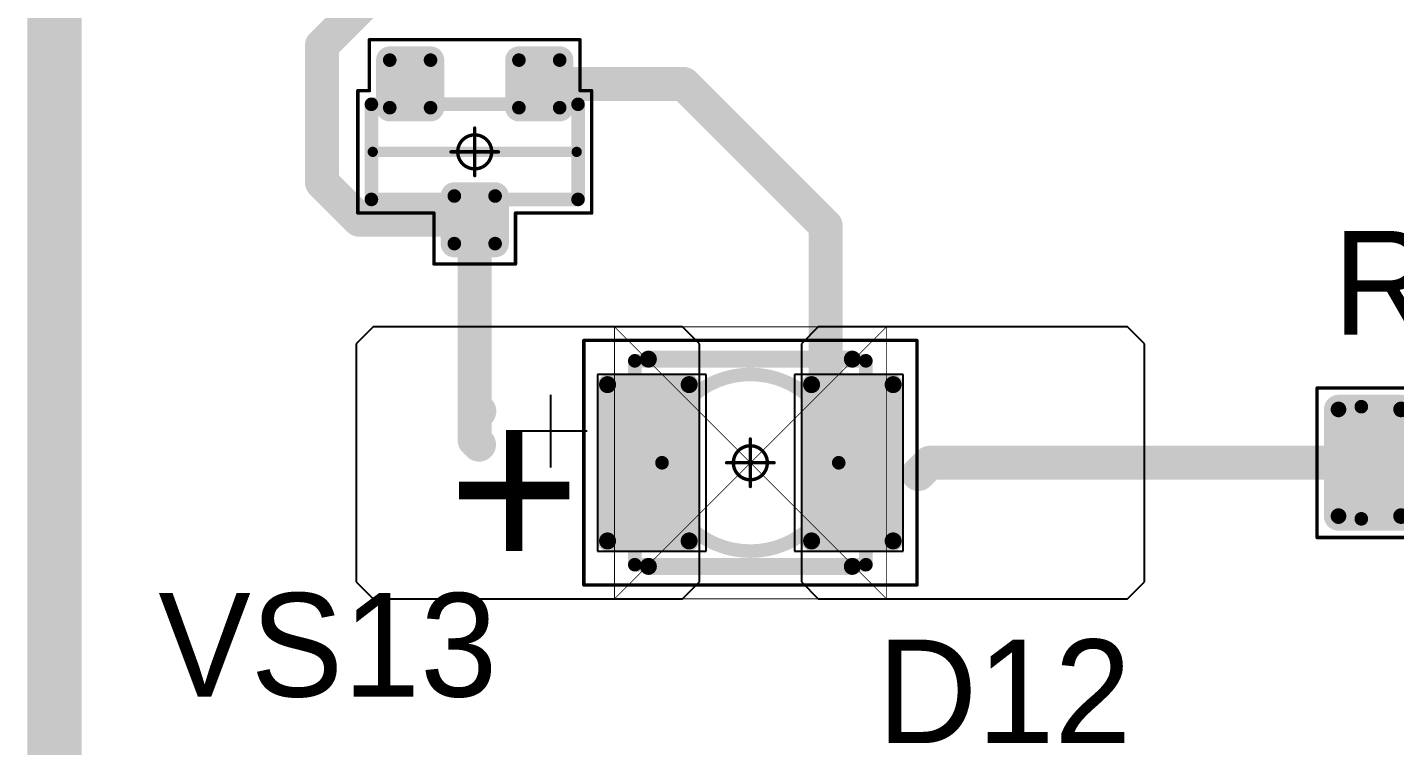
# Model space of a CAD drawing. Header units: millimetres. Extents: x 0 to 1769, y 431 to 1001.
# Drawn here: x 1304.41 to 1324.52, y 484.87 to 495.44 of the extents above; entities that cross this region are included whole.
import ezdxf

# ---------------------------------------------------------------- set-up
doc = ezdxf.new("R2010")
doc.units = ezdxf.units.MM
for name, color, linetype in [('Mechanical13', 56, 'Continuous'), ('Mechanical15', 56, 'Continuous'), ('Mechanical9', 56, 'Continuous'), ('TopLayer', 1, 'Continuous'), ('TopOverlay', 2, 'Continuous'), ('TopPaste', 8, 'Continuous'), ('TopSolder', 216, 'Continuous')]:
    doc.layers.add(name, color=color, linetype=linetype)

# ---------------------------------------------------------------- blocks, each defined once
blk = doc.blocks.new('SOT23_127')
at = {"layer": 'Mechanical13', "const_width": 0.2}
for points in [[(-0.7, -1.52), (-0.7, 1.52)], [(0.7, 1.52), (-0.7, 1.52)], [(0.7, -1.52), (0.7, 1.52)], [(0.7, -1.52), (-0.7, -1.52)]]:
    blk.add_lwpolyline(points, dxfattribs=at)
at = {"layer": 'Mechanical13', "const_width": 0.1}
for points in [[(-0.75, 1.52, 1), (-0.65, 1.52, 1)], [(-0.75, 1.52, 1), (-0.65, 1.52, 1)], [(0.65, 1.52, 1), (0.75, 1.52, 1)], [(0.65, 1.52, 1), (0.75, 1.52, 1)], [(-0.75, -1.52, 1), (-0.65, -1.52, 1)], [(-0.75, -1.52, 1), (-0.65, -1.52, 1)], [(0.65, -1.52, 1), (0.75, -1.52, 1)], [(0.65, -1.52, 1), (0.75, -1.52, 1)]]:
    blk.add_lwpolyline(points, format="xyb", close=True, dxfattribs=at)
at = {"layer": 'Mechanical15', "const_width": 0.05}
for points in [[(0.9, 1.72), (-0.9, 1.72)], [(-0.9, 1.55), (-0.9, 1.72)], [(0.9, 0.6), (0.9, 1.72)], [(-0.9, 1.55), (-1.65, 1.55)], [(-1.65, -1.55), (-1.65, 1.55)], [(1.65, 0.6), (0.9, 0.6)], [(1.65, -0.6), (1.65, 0.6)], [(0, -0.35), (0, 0.35)], [(0.35, 0), (-0.35, 0)], [(0.9, -1.72), (0.9, -0.6)], [(1.65, -0.6), (0.9, -0.6)], [(-0.9, -1.55), (-1.65, -1.55)], [(-0.9, -1.72), (-0.9, -1.55)], [(0.9, -1.72), (-0.9, -1.72)]]:
    blk.add_lwpolyline(points, dxfattribs=at)
at = {"layer": 'Mechanical15'}
for points, const_width in [([(-0.913, 1.72, 1), (-0.888, 1.72, 1)], 0.025), ([(-0.913, 1.72, 1), (-0.888, 1.72, 1)], 0.025), ([(0.888, 1.72, 1), (0.913, 1.72, 1)], 0.025), ([(0.888, 1.72, 1), (0.913, 1.72, 1)], 0.025), ([(-1.662, 1.55, 1), (-1.637, 1.55, 1)], 0.025), ([(-1.662, 1.55, 1), (-1.637, 1.55, 1)], 0.025), ([(-0.913, 1.55, 1), (-0.888, 1.55, 1)], 0.025), ([(-0.913, 1.55, 1), (-0.888, 1.55, 1)], 0.025), ([(0.888, 0.6, 1), (0.913, 0.6, 1)], 0.025), ([(0.888, 0.6, 1), (0.913, 0.6, 1)], 0.025), ([(1.637, 0.6, 1), (1.662, 0.6, 1)], 0.025), ([(1.637, 0.6, 1), (1.662, 0.6, 1)], 0.025), ([(0.25, 0, 1), (-0.25, 0, 1)], 0.05), ([(-0.012, 0.35, 1), (0.012, 0.35, 1)], 0.025), ([(-0.362, 0, 1), (-0.337, 0, 1)], 0.025), ([(-0.262, 0, 1), (-0.238, 0, 1)], 0.025), ([(0.238, 0, 1), (0.262, 0, 1)], 0.025), ([(0.337, 0, 1), (0.362, 0, 1)], 0.025), ([(-0.012, -0.35, 1), (0.012, -0.35, 1)], 0.025), ([(0.888, -0.6, 1), (0.913, -0.6, 1)], 0.025), ([(0.888, -0.6, 1), (0.913, -0.6, 1)], 0.025), ([(1.637, -0.6, 1), (1.662, -0.6, 1)], 0.025), ([(1.637, -0.6, 1), (1.662, -0.6, 1)], 0.025), ([(-1.662, -1.55, 1), (-1.637, -1.55, 1)], 0.025), ([(-1.662, -1.55, 1), (-1.637, -1.55, 1)], 0.025), ([(-0.913, -1.55, 1), (-0.888, -1.55, 1)], 0.025), ([(-0.913, -1.55, 1), (-0.888, -1.55, 1)], 0.025), ([(-0.913, -1.72, 1), (-0.888, -1.72, 1)], 0.025), ([(-0.913, -1.72, 1), (-0.888, -1.72, 1)], 0.025), ([(0.888, -1.72, 1), (0.913, -1.72, 1)], 0.025), ([(0.888, -1.72, 1), (0.913, -1.72, 1)], 0.025)]:
    blk.add_lwpolyline(points, format="xyb", close=True, dxfattribs=dict(at, const_width=const_width))
at = {"layer": 'TopLayer', "const_width": 0.1}
for points in [[(-1.4, 1.25, 1), (-1.3, 1.25, 1)], [(-0.7, 1.25, 1), (-0.6, 1.25, 1)], [(-1.4, 0.65, 1), (-1.3, 0.65, 1)], [(-0.7, 0.65, 1), (-0.6, 0.65, 1)], [(0.6, 0.3, 1), (0.7, 0.3, 1)], [(1.3, 0.3, 1), (1.4, 0.3, 1)], [(0.6, -0.3, 1), (0.7, -0.3, 1)], [(1.3, -0.3, 1), (1.4, -0.3, 1)], [(-1.4, -0.65, 1), (-1.3, -0.65, 1)], [(-0.7, -0.65, 1), (-0.6, -0.65, 1)], [(-1.4, -1.25, 1), (-1.3, -1.25, 1)], [(-0.7, -1.25, 1), (-0.6, -1.25, 1)]]:
    blk.add_lwpolyline(points, format="xyb", close=True, dxfattribs=at)
at = {"layer": 'TopLayer'}
for points in [[(-1.45, 1.25), (-1.45, 0.65), (-0.55, 1.25), (-0.55, 0.65)], [(-1.35, 1.35), (-1.35, 0.55), (-0.65, 1.35), (-0.65, 0.55)], [(0.55, 0.3), (0.55, -0.3), (1.45, 0.3), (1.45, -0.3)], [(0.65, 0.4), (0.65, -0.4), (1.35, 0.4), (1.35, -0.4)], [(-1.35, -0.55), (-1.35, -1.35), (-0.65, -0.55), (-0.65, -1.35)], [(-1.45, -0.65), (-1.45, -1.25), (-0.55, -0.65), (-0.55, -1.25)]]:
    blk.add_solid(points, dxfattribs=at)
at = {"layer": 'TopOverlay', "const_width": 0.15}
blk.add_lwpolyline([(0, -1.5), (0, 1.5)], dxfattribs=at)
at = {"layer": 'TopOverlay', "const_width": 0.075}
for points in [[(-0.038, 1.5, 1), (0.038, 1.5, 1)], [(-0.038, -1.5, 1), (0.038, -1.5, 1)]]:
    blk.add_lwpolyline(points, format="xyb", close=True, dxfattribs=at)
at = {"layer": 'TopPaste', "const_width": 0.075}
for points in [[(-1.387, 1.25, 1), (-1.313, 1.25, 1)], [(-0.687, 1.25, 1), (-0.613, 1.25, 1)], [(-1.387, 0.65, 1), (-1.313, 0.65, 1)], [(-0.687, 0.65, 1), (-0.613, 0.65, 1)], [(0.613, 0.3, 1), (0.687, 0.3, 1)], [(1.313, 0.3, 1), (1.387, 0.3, 1)], [(0.613, -0.3, 1), (0.687, -0.3, 1)], [(1.313, -0.3, 1), (1.387, -0.3, 1)], [(-1.387, -0.65, 1), (-1.313, -0.65, 1)], [(-0.687, -0.65, 1), (-0.613, -0.65, 1)], [(-1.387, -1.25, 1), (-1.313, -1.25, 1)], [(-0.687, -1.25, 1), (-0.613, -1.25, 1)]]:
    blk.add_lwpolyline(points, format="xyb", close=True, dxfattribs=at)
at = {"layer": 'TopPaste'}
for points in [[(-1.425, 1.25), (-1.425, 0.65), (-0.575, 1.25), (-0.575, 0.65)], [(-1.35, 1.325), (-1.35, 0.575), (-0.65, 1.325), (-0.65, 0.575)], [(0.575, 0.3), (0.575, -0.3), (1.425, 0.3), (1.425, -0.3)], [(0.65, 0.375), (0.65, -0.375), (1.35, 0.375), (1.35, -0.375)], [(-1.35, -0.575), (-1.35, -1.325), (-0.65, -0.575), (-0.65, -1.325)], [(-1.425, -0.65), (-1.425, -1.25), (-0.575, -0.65), (-0.575, -1.25)]]:
    blk.add_solid(points, dxfattribs=at)
at = {"layer": 'TopSolder', "const_width": 0.202}
for points in [[(-1.451, 1.25, 1), (-1.249, 1.25, 1)], [(-0.751, 1.25, 1), (-0.549, 1.25, 1)], [(-1.451, 0.65, 1), (-1.249, 0.65, 1)], [(-0.751, 0.65, 1), (-0.549, 0.65, 1)], [(0.549, 0.3, 1), (0.751, 0.3, 1)], [(1.249, 0.3, 1), (1.451, 0.3, 1)], [(0.549, -0.3, 1), (0.751, -0.3, 1)], [(1.249, -0.3, 1), (1.451, -0.3, 1)], [(-1.451, -0.65, 1), (-1.249, -0.65, 1)], [(-0.751, -0.65, 1), (-0.549, -0.65, 1)], [(-1.451, -1.25, 1), (-1.249, -1.25, 1)], [(-0.751, -1.25, 1), (-0.549, -1.25, 1)]]:
    blk.add_lwpolyline(points, format="xyb", close=True, dxfattribs=at)
at = {"layer": 'TopSolder'}
for points in [[(-1.35, 1.452), (-1.35, 0.448), (-0.65, 1.452), (-0.65, 0.448)], [(-1.552, 1.25), (-1.552, 0.65), (-0.448, 1.25), (-0.448, 0.65)], [(0.65, 0.502), (0.65, -0.502), (1.35, 0.502), (1.35, -0.502)], [(0.448, 0.3), (0.448, -0.3), (1.552, 0.3), (1.552, -0.3)], [(-1.35, -0.448), (-1.35, -1.452), (-0.65, -0.448), (-0.65, -1.452)], [(-1.552, -0.65), (-1.552, -1.25), (-0.448, -0.65), (-0.448, -1.25)]]:
    blk.add_solid(points, dxfattribs=at)
blk = doc.blocks.new('RC1206S_185')
at = {"layer": 'Mechanical13', "const_width": 0.2}
for points in [[(1.625, 0.825), (-1.625, 0.825)], [(-1.625, 0.825), (-1.625, -0.825)], [(1.625, 0.825), (1.625, -0.825)], [(1.625, -0.825), (-1.625, -0.825)]]:
    blk.add_lwpolyline(points, dxfattribs=at)
at = {"layer": 'Mechanical13', "const_width": 0.1}
for points in [[(-1.675, 0.825, 1), (-1.575, 0.825, 1)], [(-1.675, 0.825, 1), (-1.575, 0.825, 1)], [(1.575, 0.825, 1), (1.675, 0.825, 1)], [(1.575, 0.825, 1), (1.675, 0.825, 1)], [(-1.675, -0.825, 1), (-1.575, -0.825, 1)], [(-1.675, -0.825, 1), (-1.575, -0.825, 1)], [(1.575, -0.825, 1), (1.675, -0.825, 1)], [(1.575, -0.825, 1), (1.675, -0.825, 1)]]:
    blk.add_lwpolyline(points, format="xyb", close=True, dxfattribs=at)
at = {"layer": 'Mechanical15', "const_width": 0.05}
for points in [[(2.275, 1.1), (-2.275, 1.1)], [(-2.275, 1.1), (-2.275, -1.1)], [(2.275, 1.1), (2.275, -1.1)], [(0, 0.35), (0, -0.35)], [(0.35, 0), (-0.35, 0)], [(2.275, -1.1), (-2.275, -1.1)]]:
    blk.add_lwpolyline(points, dxfattribs=at)
at = {"layer": 'Mechanical15'}
for points, const_width in [([(-2.287, 1.1, 1), (-2.262, 1.1, 1)], 0.025), ([(-2.287, 1.1, 1), (-2.262, 1.1, 1)], 0.025), ([(2.262, 1.1, 1), (2.287, 1.1, 1)], 0.025), ([(2.262, 1.1, 1), (2.287, 1.1, 1)], 0.025), ([(0.25, 0, 1), (-0.25, 0, 1)], 0.05), ([(-0.012, 0.35, 1), (0.012, 0.35, 1)], 0.025), ([(-0.362, 0, 1), (-0.337, 0, 1)], 0.025), ([(-0.262, 0, 1), (-0.238, 0, 1)], 0.025), ([(0.238, 0, 1), (0.262, 0, 1)], 0.025), ([(0.337, 0, 1), (0.362, 0, 1)], 0.025), ([(-0.012, -0.35, 1), (0.012, -0.35, 1)], 0.025), ([(-2.287, -1.1, 1), (-2.262, -1.1, 1)], 0.025), ([(-2.287, -1.1, 1), (-2.262, -1.1, 1)], 0.025), ([(2.262, -1.1, 1), (2.287, -1.1, 1)], 0.025), ([(2.262, -1.1, 1), (2.287, -1.1, 1)], 0.025)]:
    blk.add_lwpolyline(points, format="xyb", close=True, dxfattribs=dict(at, const_width=const_width))
at = {"layer": 'TopLayer', "const_width": 0.115}
for points in [[(-2.018, 0.785, 1), (-1.903, 0.785, 1)], [(-1.098, 0.785, 1), (-0.983, 0.785, 1)], [(0.983, 0.785, 1), (1.098, 0.785, 1)], [(1.903, 0.785, 1), (2.018, 0.785, 1)], [(-2.018, -0.785, 1), (-1.903, -0.785, 1)], [(-1.098, -0.785, 1), (-0.983, -0.785, 1)], [(0.983, -0.785, 1), (1.098, -0.785, 1)], [(1.903, -0.785, 1), (2.018, -0.785, 1)]]:
    blk.add_lwpolyline(points, format="xyb", close=True, dxfattribs=at)
at = {"layer": 'TopLayer'}
for points in [[(-1.96, -0.9), (-1.04, -0.9), (-1.96, 0.9), (-1.04, 0.9)], [(1.04, -0.9), (1.96, -0.9), (1.04, 0.9), (1.96, 0.9)], [(-2.075, -0.785), (-0.925, -0.785), (-2.075, 0.785), (-0.925, 0.785)], [(0.925, -0.785), (2.075, -0.785), (0.925, 0.785), (2.075, 0.785)]]:
    blk.add_solid(points, dxfattribs=at)
at = {"layer": 'TopOverlay', "const_width": 0.25}
for points in [[(0.5, 0.9), (-0.5, 0.9)], [(0.5, -0.9), (-0.5, -0.9)]]:
    blk.add_lwpolyline(points, dxfattribs=at)
at = {"layer": 'TopOverlay', "const_width": 0.125}
for points in [[(-0.562, 0.9, 1), (-0.437, 0.9, 1)], [(0.437, 0.9, 1), (0.562, 0.9, 1)], [(-0.562, -0.9, 1), (-0.437, -0.9, 1)], [(0.437, -0.9, 1), (0.562, -0.9, 1)]]:
    blk.add_lwpolyline(points, format="xyb", close=True, dxfattribs=at)
at = {"layer": 'TopPaste', "const_width": 0.09}
for points in [[(-2.005, 0.785, 1), (-1.915, 0.785, 1)], [(-1.085, 0.785, 1), (-0.995, 0.785, 1)], [(0.995, 0.785, 1), (1.085, 0.785, 1)], [(1.915, 0.785, 1), (2.005, 0.785, 1)], [(-2.005, -0.785, 1), (-1.915, -0.785, 1)], [(-1.085, -0.785, 1), (-0.995, -0.785, 1)], [(0.995, -0.785, 1), (1.085, -0.785, 1)], [(1.915, -0.785, 1), (2.005, -0.785, 1)]]:
    blk.add_lwpolyline(points, format="xyb", close=True, dxfattribs=at)
at = {"layer": 'TopPaste'}
for points in [[(-1.96, -0.875), (-1.04, -0.875), (-1.96, 0.875), (-1.04, 0.875)], [(1.04, -0.875), (1.96, -0.875), (1.04, 0.875), (1.96, 0.875)], [(-2.05, -0.785), (-0.95, -0.785), (-2.05, 0.785), (-0.95, 0.785)], [(0.95, -0.785), (2.05, -0.785), (0.95, 0.785), (2.05, 0.785)]]:
    blk.add_solid(points, dxfattribs=at)
at = {"layer": 'TopSolder', "const_width": 0.215}
for points in [[(-2.068, 0.785, 1), (-1.853, 0.785, 1)], [(-1.148, 0.785, 1), (-0.933, 0.785, 1)], [(0.933, 0.785, 1), (1.148, 0.785, 1)], [(1.853, 0.785, 1), (2.068, 0.785, 1)], [(-2.068, -0.785, 1), (-1.853, -0.785, 1)], [(-1.148, -0.785, 1), (-0.933, -0.785, 1)], [(0.933, -0.785, 1), (1.148, -0.785, 1)], [(1.853, -0.785, 1), (2.068, -0.785, 1)]]:
    blk.add_lwpolyline(points, format="xyb", close=True, dxfattribs=at)
at = {"layer": 'TopSolder'}
for points in [[(-1.96, -1), (-1.04, -1), (-1.96, 1), (-1.04, 1)], [(1.04, -1), (1.96, -1), (1.04, 1), (1.96, 1)], [(-2.175, -0.785), (-0.825, -0.785), (-2.175, 0.785), (-0.825, 0.785)], [(0.825, -0.785), (2.175, -0.785), (0.825, 0.785), (2.175, 0.785)]]:
    blk.add_solid(points, dxfattribs=at)
blk = doc.blocks.new('T66G_315')
at = {"layer": 'Mechanical13'}
for p, q in [((2.936, 0.071), (2.936, -1)), ((2.4, -0.464), (3.471, -0.464))]:
    blk.add_line(p, q, dxfattribs=at)
at = {"layer": 'Mechanical13', "const_width": 0.2}
for points in [[(-1.7, 1.5), (-1.7, -1.5)], [(1.7, 1.5), (-1.7, 1.5)], [(1.7, 1.5), (1.7, -1.5)], [(1.7, -1.5), (-1.7, -1.5)]]:
    blk.add_lwpolyline(points, dxfattribs=at)
at = {"layer": 'Mechanical13'}
for points, const_width in [([(-1.75, 1.5, 1), (-1.65, 1.5, 1)], 0.1), ([(-1.75, 1.5, 1), (-1.65, 1.5, 1)], 0.1), ([(1.65, 1.5, 1), (1.75, 1.5, 1)], 0.1), ([(1.65, 1.5, 1), (1.75, 1.5, 1)], 0.1), ([(1.3, 0, 1), (-1.3, 0, 1)], 0.2), ([(-1.35, 0, 1), (-1.25, 0, 1)], 0.1), ([(1.25, 0, 1), (1.35, 0, 1)], 0.1), ([(-1.75, -1.5, 1), (-1.65, -1.5, 1)], 0.1), ([(-1.75, -1.5, 1), (-1.65, -1.5, 1)], 0.1), ([(1.65, -1.5, 1), (1.75, -1.5, 1)], 0.1), ([(1.65, -1.5, 1), (1.75, -1.5, 1)], 0.1)]:
    blk.add_lwpolyline(points, format="xyb", close=True, dxfattribs=dict(at, const_width=const_width))
at = {"layer": 'Mechanical15', "const_width": 0.05}
for points in [[(2.45, 1.8), (-2.45, 1.8)], [(-2.45, 1.8), (-2.45, -1.8)], [(2.45, 1.8), (2.45, -1.8)], [(0, 0.35), (0, -0.35)], [(0.35, 0), (-0.35, 0)], [(2.45, -1.8), (-2.45, -1.8)]]:
    blk.add_lwpolyline(points, dxfattribs=at)
at = {"layer": 'Mechanical15'}
for points, const_width in [([(-2.462, 1.8, 1), (-2.438, 1.8, 1)], 0.025), ([(-2.462, 1.8, 1), (-2.438, 1.8, 1)], 0.025), ([(2.438, 1.8, 1), (2.462, 1.8, 1)], 0.025), ([(2.438, 1.8, 1), (2.462, 1.8, 1)], 0.025), ([(0.25, 0, 1), (-0.25, 0, 1)], 0.05), ([(-0.012, 0.35, 1), (0.012, 0.35, 1)], 0.025), ([(-0.362, 0, 1), (-0.337, 0, 1)], 0.025), ([(-0.262, 0, 1), (-0.238, 0, 1)], 0.025), ([(0.238, 0, 1), (0.262, 0, 1)], 0.025), ([(0.337, 0, 1), (0.362, 0, 1)], 0.025), ([(-0.012, -0.35, 1), (0.012, -0.35, 1)], 0.025), ([(-2.462, -1.8, 1), (-2.438, -1.8, 1)], 0.025), ([(-2.462, -1.8, 1), (-2.438, -1.8, 1)], 0.025), ([(2.438, -1.8, 1), (2.462, -1.8, 1)], 0.025), ([(2.438, -1.8, 1), (2.462, -1.8, 1)], 0.025)]:
    blk.add_lwpolyline(points, format="xyb", close=True, dxfattribs=dict(at, const_width=const_width))
at = {"layer": 'TopLayer'}
for p, q in [((-5.55, 2), (-5.8, 1.75)), ((-1, 2), (-5.55, 2)), ((-0.75, 1.75), (-1, 2)), ((1, 2), (0.75, 1.75)), ((5.55, 2), (1, 2)), ((5.8, 1.75), (5.55, 2)), ((-5.8, 1.75), (-5.8, -1.75)), ((-0.75, -1.75), (-0.75, 1.75)), ((0.75, 1.75), (0.75, -1.75)), ((5.8, -1.75), (5.8, 1.75)), ((-5.8, -1.75), (-5.55, -2)), ((-1, -2), (-0.75, -1.75)), ((0.75, -1.75), (1, -2)), ((5.55, -2), (5.8, -1.75)), ((-5.55, -2), (-1, -2)), ((1, -2), (5.55, -2))]:
    blk.add_line(p, q, dxfattribs=at)
at = {"layer": 'TopLayer', "const_width": 0.15}
for points in [[(-2.175, 1.15, 1), (-2.025, 1.15, 1)], [(-0.975, 1.15, 1), (-0.825, 1.15, 1)], [(0.825, 1.15, 1), (0.975, 1.15, 1)], [(2.025, 1.15, 1), (2.175, 1.15, 1)], [(-2.175, -1.15, 1), (-2.025, -1.15, 1)], [(-0.975, -1.15, 1), (-0.825, -1.15, 1)], [(0.825, -1.15, 1), (0.975, -1.15, 1)], [(2.025, -1.15, 1), (2.175, -1.15, 1)]]:
    blk.add_lwpolyline(points, format="xyb", close=True, dxfattribs=at)
at = {"layer": 'TopLayer'}
for points in [[(-0.9, 1.3), (-2.1, 1.3), (-0.9, -1.3), (-2.1, -1.3)], [(2.1, 1.3), (0.9, 1.3), (2.1, -1.3), (0.9, -1.3)], [(-0.75, 1.15), (-2.25, 1.15), (-0.75, -1.15), (-2.25, -1.15)], [(2.25, 1.15), (0.75, 1.15), (2.25, -1.15), (0.75, -1.15)]]:
    blk.add_solid(points, dxfattribs=at)
at = {"layer": 'TopOverlay', "const_width": 0.25}
for points in [[(1.5, 1.525), (-1.5, 1.525)], [(1.5, -1.525), (-1.5, -1.525)]]:
    blk.add_lwpolyline(points, dxfattribs=at)
at = {"layer": 'TopOverlay', "const_width": 0.125}
for points in [[(-1.562, 1.525, 1), (-1.438, 1.525, 1)], [(1.438, 1.525, 1), (1.562, 1.525, 1)], [(-1.562, -1.525, 1), (-1.438, -1.525, 1)], [(1.438, -1.525, 1), (1.562, -1.525, 1)]]:
    blk.add_lwpolyline(points, format="xyb", close=True, dxfattribs=at)
at = {"layer": 'TopPaste', "const_width": 0.125}
for points in [[(-2.163, 1.15, 1), (-2.038, 1.15, 1)], [(-0.963, 1.15, 1), (-0.838, 1.15, 1)], [(0.838, 1.15, 1), (0.963, 1.15, 1)], [(2.038, 1.15, 1), (2.163, 1.15, 1)], [(-2.163, -1.15, 1), (-2.038, -1.15, 1)], [(-0.963, -1.15, 1), (-0.838, -1.15, 1)], [(0.838, -1.15, 1), (0.963, -1.15, 1)], [(2.038, -1.15, 1), (2.163, -1.15, 1)]]:
    blk.add_lwpolyline(points, format="xyb", close=True, dxfattribs=at)
at = {"layer": 'TopPaste'}
for points in [[(-0.9, 1.275), (-2.1, 1.275), (-0.9, -1.275), (-2.1, -1.275)], [(2.1, 1.275), (0.9, 1.275), (2.1, -1.275), (0.9, -1.275)], [(-0.775, 1.15), (-2.225, 1.15), (-0.775, -1.15), (-2.225, -1.15)], [(2.225, 1.15), (0.775, 1.15), (2.225, -1.15), (0.775, -1.15)]]:
    blk.add_solid(points, dxfattribs=at)
at = {"layer": 'TopSolder'}
for p, q in [((-2.25, 1.3), (-2.25, -1.3)), ((-0.65, 1.3), (-2.25, 1.3)), ((-0.65, -1.3), (-0.65, 1.3)), ((0.65, 1.3), (0.65, -1.3)), ((2.25, 1.3), (0.65, 1.3)), ((2.25, -1.3), (2.25, 1.3)), ((-2.25, -1.3), (-0.65, -1.3)), ((0.65, -1.3), (2.25, -1.3))]:
    blk.add_line(p, q, dxfattribs=at)
at = {"layer": 'TopOverlay'}
blk.add_text('+', height=2.5, dxfattribs=at).set_placement((2.5, -0.8))

msp = doc.modelspace()

# ---------------------------------------------------------------- linework, layer by layer
at = {"layer": 'Mechanical9'}
for points, const_width in [([(1313.044, 487.028), (1313.044, 491.028)], 0.0127), ([(1313.044, 491.028), (1317.044, 491.028)], 0.0127), ([(1313.044, 491.028), (1317.044, 487.028)], 0.01), ([(1313.044, 487.028), (1317.044, 491.028)], 0.01), ([(1317.044, 487.028), (1317.044, 491.028)], 0.0127), ([(1313.044, 487.028), (1317.044, 487.028)], 0.0127)]:
    msp.add_lwpolyline(points, dxfattribs=dict(at, const_width=const_width))
for points, const_width in [([(1313.041, 491.028, 1), (1313.047, 491.028, 1)], 0.00635), ([(1313.041, 491.028, 1), (1313.047, 491.028, 1)], 0.00635), ([(1313.041, 491.028, 1), (1313.046, 491.028, 1)], 0.005), ([(1317.041, 491.028, 1), (1317.047, 491.028, 1)], 0.00635), ([(1317.041, 491.028, 1), (1317.047, 491.028, 1)], 0.00635), ([(1317.041, 491.028, 1), (1317.046, 491.028, 1)], 0.005), ([(1313.041, 487.028, 1), (1313.047, 487.028, 1)], 0.00635), ([(1313.041, 487.028, 1), (1313.047, 487.028, 1)], 0.00635), ([(1313.041, 487.028, 1), (1313.046, 487.028, 1)], 0.005), ([(1317.041, 487.028, 1), (1317.047, 487.028, 1)], 0.00635), ([(1317.041, 487.028, 1), (1317.047, 487.028, 1)], 0.00635), ([(1317.041, 487.028, 1), (1317.046, 487.028, 1)], 0.005)]:
    msp.add_lwpolyline(points, format="xyb", close=True, dxfattribs=dict(at, const_width=const_width))
at = {"layer": 'TopLayer'}
for points, const_width in [([(1304.807, 480.199), (1304.807, 501.778)], 0.8), ([(1308.74, 495.169), (1309.481, 495.909)], 0.5), ([(1308.74, 493.156), (1308.74, 495.169)], 0.5), ([(1311.938, 494.604), (1314.062, 494.604)], 0.5), ([(1314.062, 494.604), (1316.152, 492.514)], 0.5), ([(1308.74, 493.156), (1309.292, 492.604)], 0.5), ([(1309.292, 492.604), (1310.988, 492.604)], 0.5), ([(1310.988, 489.359), (1310.988, 492.604)], 0.5), ([(1316.152, 490.163), (1316.152, 492.514)], 0.5), ([(1310.988, 489.855), (1311.055, 489.788)], 0.5), ([(1310.988, 489.359), (1311.051, 489.296)], 0.5), ([(1317.514, 488.863), (1317.68, 489.029)], 0.5), ([(1317.68, 489.029), (1324.156, 489.029)], 0.5)]:
    msp.add_lwpolyline(points, dxfattribs=dict(at, const_width=const_width))
at = {"layer": 'TopLayer', "const_width": 0.25}
for points in [[(1308.615, 495.169, 1), (1308.865, 495.169, 1)], [(1308.615, 495.169, 1), (1308.865, 495.169, 1)], [(1311.813, 494.604, 1), (1312.063, 494.604, 1)], [(1313.937, 494.604, 1), (1314.187, 494.604, 1)], [(1313.937, 494.604, 1), (1314.187, 494.604, 1)], [(1308.615, 493.156, 1), (1308.865, 493.156, 1)], [(1308.615, 493.156, 1), (1308.865, 493.156, 1)], [(1309.167, 492.604, 1), (1309.417, 492.604, 1)], [(1309.167, 492.604, 1), (1309.417, 492.604, 1)], [(1310.863, 492.604, 1), (1311.113, 492.604, 1)], [(1310.863, 492.604, 1), (1311.113, 492.604, 1)], [(1316.027, 492.514, 1), (1316.277, 492.514, 1)], [(1316.027, 492.514, 1), (1316.277, 492.514, 1)], [(1316.027, 490.163, 1), (1316.277, 490.163, 1)], [(1310.863, 489.855, 1), (1311.113, 489.855, 1)], [(1310.93, 489.788, 1), (1311.18, 489.788, 1)], [(1310.863, 489.359, 1), (1311.113, 489.359, 1)], [(1310.863, 489.359, 1), (1311.113, 489.359, 1)], [(1310.926, 489.296, 1), (1311.176, 489.296, 1)], [(1317.555, 489.029, 1), (1317.805, 489.029, 1)], [(1317.555, 489.029, 1), (1317.805, 489.029, 1)], [(1324.031, 489.029, 1), (1324.281, 489.029, 1)], [(1317.39, 488.863, 1), (1317.639, 488.863, 1)]]:
    msp.add_lwpolyline(points, format="xyb", close=True, dxfattribs=at)

# ---------------------------------------------------------------- block references
for name, p, rotation in [('SOT23_127', (1310.988, 493.604), 270), ('T66G_315', (1315.043, 489.029), 180), ('RC1206S_185', (1325.656, 489.029), 180)]:
    msp.add_blockref(name, p, dxfattribs=dict(rotation=rotation))

# ---------------------------------------------------------------- texts
at = {"layer": 'TopOverlay'}
for s, p in [('R4', (1323.614, 490.916)), ('VS13', (1306.334, 485.588)), ('D12', (1316.909, 484.904))]:
    msp.add_text(s, height=1.524, dxfattribs=at).set_placement(p)

doc.saveas('drawing.dxf')
